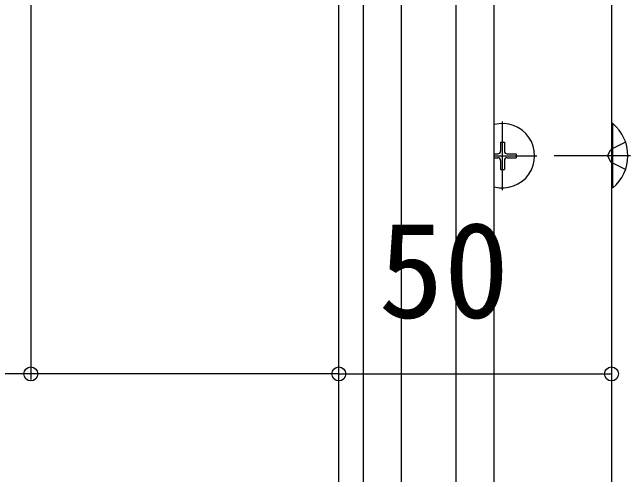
# Model space of a CAD drawing. Units: millimetres, scale not verified. Extents: x -1050 to 1050, y -1578 to 1569.
# Drawn here: x -589.4 to -476, y 970 to 1054.8 of the extents above; entities that cross this region are included whole.
import ezdxf
from ezdxf.enums import TextEntityAlignment as Align

# ---------------------------------------------------------------- set-up
doc = ezdxf.new("R2010")
doc.units = ezdxf.units.MM
doc.header["$LTSCALE"] = 8
for name, color, linetype in [('0-4_YKK_12', 2, 'Continuous'), ('0-5_YKK_13', 4, 'Continuous'), ('0-6_YKK_D', 6, 'Continuous')]:
    doc.layers.add(name, color=color, linetype=linetype)
doc.styles.add('ＭＳ ゴシック', font='')
doc.styles.get('ＭＳ ゴシック').set_extended_font_data('MS Gothic')

msp = doc.modelspace()

# ---------------------------------------------------------------- linework, layer by layer
at = {"layer": '0-4_YKK_12'}
for p, q in [((-529.5, 789.501), (-529.5, 1061.5)), ((-525, 794.5), (-525, 1061.5)), ((-518.002, 794.5), (-518.002, 1061.5)), ((-508, 794.5), (-508, 1061.5)), ((-501, 794.5), (-501, 1061.5)), ((-479.5, 1061.5), (-479.5, 790.5)), ((-476, 1028.5), (-490, 1028.5))]:
    msp.add_line(p, q, dxfattribs=at)
at = {"layer": '0-5_YKK_13'}
for p, q in [((-499.5, 1022.2), (-499.5, 1034.8)), ((-479.5, 1034.4), (-479.5, 1022.6)), ((-479.252, 1034.4), (-479.5, 1034.4)), ((-479.252, 1022.6), (-479.252, 1034.4)), ((-499.85, 1031), (-499.15, 1031)), ((-499.85, 1031), (-499.85, 1029.35)), ((-499.15, 1031), (-499.15, 1029.35)), ((-476.917, 1031), (-479.635, 1029.645)), ((-480.244, 1028.5), (-479.635, 1029.645)), ((-501, 1028.85), (-500.35, 1028.85)), ((-501, 1028.5), (-493.2, 1028.5)), ((-498.65, 1028.85), (-497, 1028.85)), ((-497, 1028.85), (-497, 1028.15)), ((-480.244, 1028.5), (-479.635, 1027.355)), ((-501, 1028.15), (-500.35, 1028.15)), ((-499.85, 1027.65), (-499.85, 1026)), ((-499.15, 1027.65), (-499.15, 1026)), ((-498.65, 1028.15), (-497, 1028.15)), ((-476.917, 1026), (-479.635, 1027.355)), ((-499.85, 1026), (-499.15, 1026)), ((-479.252, 1022.6), (-479.5, 1022.6))]:
    msp.add_line(p, q, dxfattribs=at)
for centre, radius, start, end in [((-499.5, 1028.5), 5.9, 255.27147, 104.72853), ((-484.2, 1028.5), 7.7, 309.98312, 50.01688), ((-500.35, 1029.35), 0.5, 270, 0), ((-498.65, 1029.35), 0.5, 180, 270), ((-500.35, 1027.65), 0.5, 0, 90), ((-498.65, 1027.65), 0.5, 90, 180)]:
    msp.add_arc(centre, radius, start, end, dxfattribs=at)
at = {"layer": '0-6_YKK_D'}
for p, q in [((-586, 1071.187), (-586, 987.5)), ((-529.5, 988.5), (-479.5, 988.5))]:
    msp.add_line(p, q, dxfattribs=at)
msp.add_lwpolyline([(-529.5, 988.5), (-586, 988.5), (-657.009, 988.5)], dxfattribs=at)
for centre in [(-586, 988.5), (-529.5, 988.5), (-529.5, 988.5), (-479.5, 988.5)]:
    msp.add_circle(centre, 1.275, dxfattribs=at)

# ---------------------------------------------------------------- texts
at = {"layer": '0-6_YKK_D', "style": 'ＭＳ ゴシック'}
msp.add_text('50', height=17.6, dxfattribs=at).set_placement((-522.227, 993.5), align=Align.BOTTOM_LEFT)

doc.saveas('drawing.dxf')
